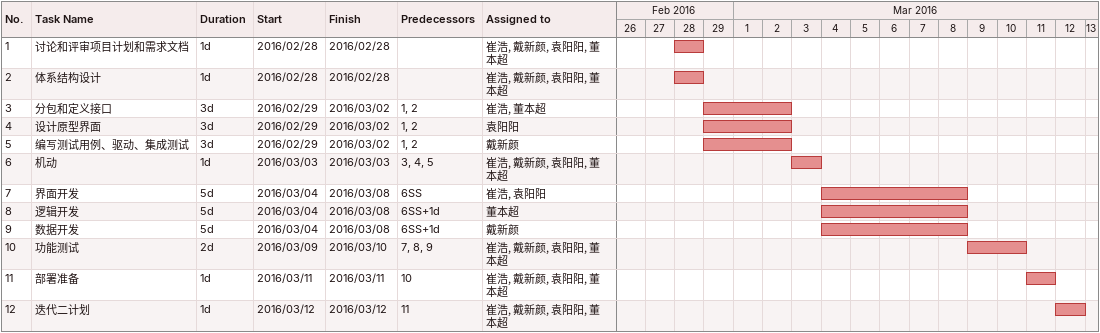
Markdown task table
| ID | Task | Duration | Start | Finish | Predecessors | Resources |
|---|---|---|---|---|---|---|
| 1 | 讨论和评审项目计划和需求文档 | 1d | 2016-02-28 | 2016-02-28 |  | 崔浩, 戴新颜, 袁阳阳, 董本超 |
| 2 | 体系结构设计 | 1d | 2016-02-28 | 2016-02-28 |  | 崔浩, 戴新颜, 袁阳阳, 董本超 |
| 3 | 分包和定义接口 | 3d | 2016-02-29 | 2016-03-02 | 1, 2 | 崔浩, 董本超 |
| 4 | 设计原型界面 | 3d | 2016-02-29 | 2016-03-02 | 1, 2 | 袁阳阳 |
| 5 | 编写测试用例、驱动、集成测试 | 3d | 2016-02-29 | 2016-03-02 | 1, 2 | 戴新颜 |
| 6 | 机动 | 1d | 2016-03-03 | 2016-03-03 | 3, 4, 5 | 崔浩, 戴新颜, 袁阳阳, 董本超 |
| 7 | 界面开发 | 5d | 2016-03-04 | 2016-03-08 | 6SS | 崔浩, 袁阳阳 |
| 8 | 逻辑开发 | 5d | 2016-03-04 | 2016-03-08 | 6SS+1d | 董本超 |
| 9 | 数据开发 | 5d | 2016-03-04 | 2016-03-08 | 6SS+1d | 戴新颜 |
| 10 | 功能测试 | 2d | 2016-03-09 | 2016-03-10 | 7, 8, 9 | 崔浩, 戴新颜, 袁阳阳, 董本超 |
| 11 | 部署准备 | 1d | 2016-03-11 | 2016-03-11 | 10 | 崔浩, 戴新颜, 袁阳阳, 董本超 |
| 12 | 迭代二计划 | 1d | 2016-03-12 | 2016-03-12 | 11 | 崔浩, 戴新颜, 袁阳阳, 董本超 |
